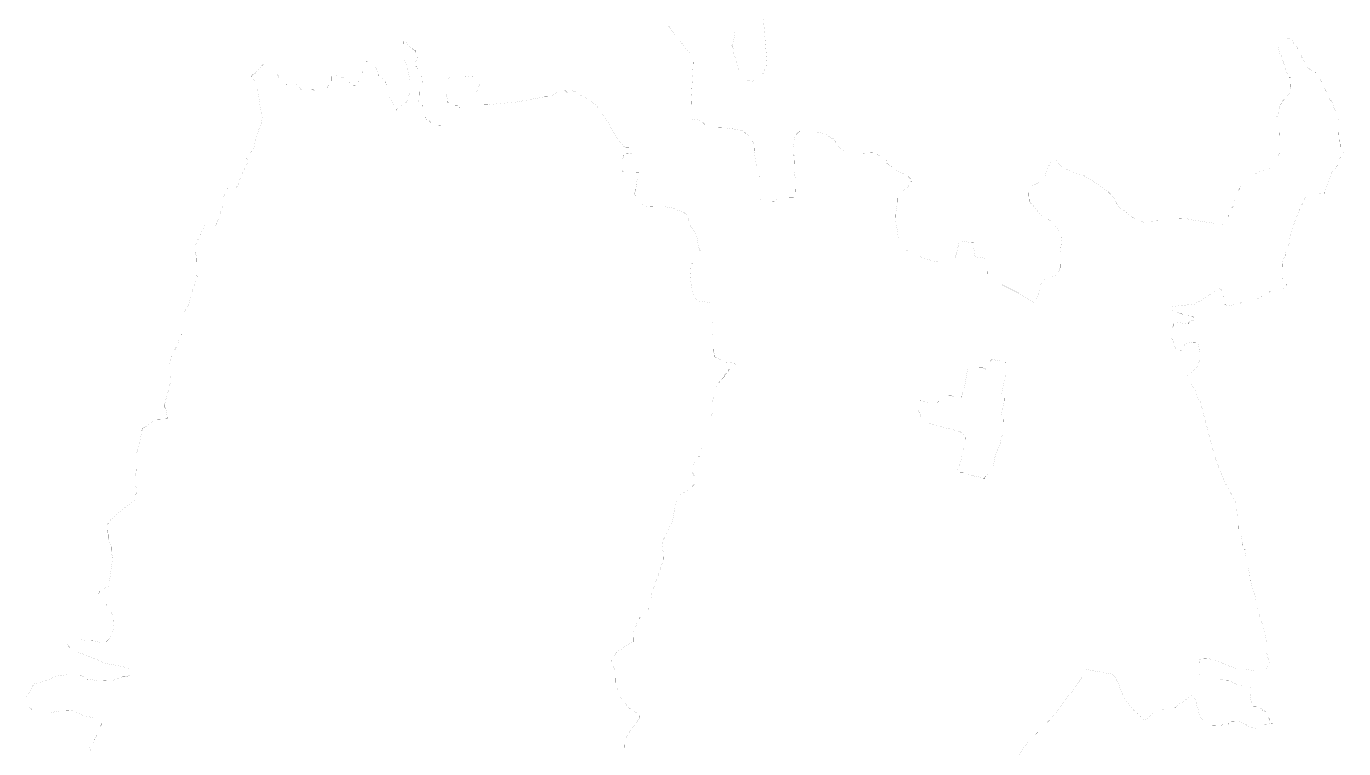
# Model space of a CAD drawing. Header units: metres. Extents: x 264643 to 276801, y 2090546 to 2143845.
# Drawn here: x 268907 to 272593, y 2122848 to 2124870 of the extents above; entities that cross this region are included whole.
import ezdxf

# ---------------------------------------------------------------- set-up
doc = ezdxf.new("R2010")
doc.units = ezdxf.units.M
doc.layers.add('HAZARDS LINE', color=1, linetype='Continuous')

msp = doc.modelspace()

# ---------------------------------------------------------------- linework, layer by layer
at = {"layer": 'HAZARDS LINE', "lineweight": 18, "const_width": 0.134}
for points in [[(270890, 2124888.2), (270889.5, 2124852.4), (270885.1, 2124824.6), (270885.1, 2124820.6), (270881, 2124816.7), (270884.9, 2124808.7), (270884.8, 2124804.7), (270884.8, 2124800.7), (270888.6, 2124788.7), (270896.1, 2124760.7), (270899.9, 2124748.7), (270899.9, 2124744.7), (270899.8, 2124740.7), (270903.8, 2124736.7), (270903.7, 2124732.7), (270907.6, 2124728.7), (270911.6, 2124728.6), (270915.5, 2124724.6), (270923.4, 2124720.5), (270935.3, 2124716.3), (270939.3, 2124716.3), (270943.3, 2124720.2), (270951.3, 2124720.1), (270959.3, 2124720), (270963.4, 2124727.9), (270979.8, 2124763.5), (270962.9, 2124970.8)], [(271639.5, 2122770.5), (271708.6, 2122865.1), (271777.3, 2122935.8), (271846.4, 2123026.4), (271874.9, 2123069.7), (271946.4, 2123056.8), (271958.1, 2123040.6), (271981.1, 2122984.6), (272004.6, 2122956.3), (272036.1, 2122928), (272060.2, 2122947.6), (272068.2, 2122947.4), (272072.2, 2122951.4), (272076.2, 2122951.3), (272088.3, 2122959.1), (272096.2, 2122959), (272100.2, 2122954.9), (272108.1, 2122954.8), (272108.2, 2122958.8), (272116.1, 2122958.7), (272120.2, 2122962.6), (272124.2, 2122962.6), (272124.2, 2122966.5), (272168.5, 2122997.7), (272172.5, 2122997.7), (272176.3, 2122989.7), (272180.1, 2122977.7), (272191.5, 2122937.7), (272199.3, 2122925.6), (272199.2, 2122917.6), (272211.1, 2122917.5), (272215, 2122913.4), (272250.9, 2122912.9), (272254.9, 2122916.8), (272270.8, 2122916.6), (272270.9, 2122920.6), (272278.9, 2122924.4), (272298.8, 2122924.2), (272318.6, 2122915.9), (272326.5, 2122911.8), (272346.3, 2122903.5), (272350.4, 2122911.5), (272354.4, 2122911.4), (272358.4, 2122915.3), (272374.3, 2122915.1), (272390.3, 2122918.8), (272394.3, 2122918.8), (272394.4, 2122922.8), (272390.4, 2122922.8), (272386.4, 2122926.9), (272386.5, 2122930.8), (272382.6, 2122934.9), (272382.6, 2122938.9), (272378.7, 2122942.9), (272378.8, 2122946.9), (272374.8, 2122946.9), (272374.9, 2122950.9), (272370.9, 2122955), (272366.9, 2122955), (272367, 2122959), (272363, 2122959.1), (272359.1, 2122963.1), (272351.1, 2122963.2), (272351.2, 2122967.2), (272339.3, 2122967.4), (272335.3, 2122971.4), (272335.4, 2122975.4), (272331.7, 2122995.4), (272335.9, 2123007.2), (272336, 2123019.2), (272332.1, 2123019.3), (272324.1, 2123023.4), (272308.2, 2123023.6), (272284.5, 2123031.9), (272272.6, 2123040), (272264.7, 2123040.1), (272260.7, 2123044.2), (272244.8, 2123040.4), (272212.9, 2123040.9), (272209, 2123044.9), (272201, 2123045.1), (272193.2, 2123053.1), (272189.3, 2123057.2), (272189.4, 2123065.1), (272185.5, 2123073.2), (272185.6, 2123081.1), (272189.7, 2123089), (272189.8, 2123097), (272193.8, 2123096.9), (272201.8, 2123100.8), (272213.8, 2123100.6), (272229.6, 2123096.4), (272273.2, 2123079.9), (272293, 2123071.6), (272320.9, 2123071.2), (272340.7, 2123066.9), (272368.6, 2123066.5), (272372.6, 2123070.4), (272376.6, 2123070.4), (272384.9, 2123090.2), (272381, 2123102.2), (272377.3, 2123118.2), (272377.7, 2123146), (272370.2, 2123178), (272370.3, 2123182), (272351.2, 2123242), (272351.3, 2123246), (272347.4, 2123254), (272347.6, 2123265.9), (272332.4, 2123317.9), (272332.6, 2123329.9), (272328.7, 2123333.9), (272328.8, 2123341.9), (272317.7, 2123397.8), (272317.8, 2123405.8), (272313.8, 2123405.8), (272314, 2123417.8), (272310, 2123417.8), (272310.1, 2123425.8), (272306.4, 2123445.8), (272306.5, 2123453.7), (272302.6, 2123457.8), (272298.7, 2123461.8), (272299.2, 2123493.7), (272295.4, 2123505.7), (272291.6, 2123521.6), (272291.8, 2123537.6), (272284.1, 2123549.6), (272276.3, 2123565.7), (272268.5, 2123577.7), (272264.6, 2123577.8), (272264.7, 2123585.8), (272245.4, 2123629.9), (272230.1, 2123673.9), (272192.4, 2123817.8), (272180.8, 2123837.9), (272177, 2123853.9), (272165.3, 2123870), (272161.4, 2123874), (272157.5, 2123878.1), (272157.5, 2123882), (272153.5, 2123882.1), (272157.7, 2123894), (272157.7, 2123898), (272161.8, 2123901.9), (272165.8, 2123901.8), (272181.9, 2123913.5), (272190.2, 2123937.3), (272190.4, 2123953.2), (272186.8, 2123981.2), (272178.9, 2123985.3), (272167, 2123985.4), (272151, 2123981.7), (272147, 2123981.8), (272150.8, 2123969.8), (272150.8, 2123965.8), (272138.8, 2123965.9), (272138.8, 2123962), (272122.8, 2123962.2), (272122.9, 2123966.2), (272115.3, 2123990.2), (272111.4, 2123998.2), (272111.8, 2124026.1), (272115.9, 2124030), (272116, 2124038), (272120, 2124041.9), (272124, 2124041.8), (272159.8, 2124037.3), (272159.8, 2124041.3), (272163.9, 2124045.2), (272175.9, 2124049), (272179.9, 2124049), (272175.9, 2124053), (272172, 2124057.1), (272168, 2124057.1), (272168.1, 2124061.1), (272160.1, 2124061.2), (272156.1, 2124057.3), (272152.2, 2124061.3), (272144.2, 2124061.4), (272140.3, 2124065.5), (272136.3, 2124065.5), (272128.4, 2124069.6), (272116.5, 2124069.8), (272116.5, 2124073.8), (272112.5, 2124073.9), (272112.7, 2124085.8), (272176.5, 2124092.8), (272220.7, 2124120.1), (272236.8, 2124131.8), (272244.8, 2124135.6), (272252.7, 2124131.5), (272256.7, 2124127.5), (272256.5, 2124115.6), (272260.4, 2124107.5), (272260.1, 2124091.6), (272264.1, 2124091.6), (272264, 2124087.6), (272288, 2124091.2), (272299.9, 2124091), (272300, 2124095), (272304, 2124095), (272312.1, 2124102.8), (272320.1, 2124106.7), (272324.1, 2124110.6), (272328.1, 2124110.5), (272332, 2124106.5), (272344, 2124106.3), (272356, 2124110.1), (272359.9, 2124110.1), (272364, 2124114), (272368, 2124113.9), (272368, 2124117.9), (272372, 2124117.9), (272376, 2124121.8), (272380.1, 2124125.7), (272384.1, 2124125.6), (272388.1, 2124129.6), (272392.1, 2124129.5), (272396.1, 2124133.4), (272416, 2124133.1), (272420, 2124133.1), (272424, 2124133), (272423.9, 2124129), (272424, 2124133), (272432.1, 2124144.9), (272432.2, 2124148.8), (272436.2, 2124152.8), (272432.2, 2124152.8), (272420.5, 2124164.9), (272420.5, 2124168.9), (272420.6, 2124172.9), (272420.7, 2124180.9), (272421.1, 2124208.7), (272429.4, 2124228.5), (272429.5, 2124236.5), (272437.7, 2124252.3), (272441.9, 2124268.2), (272442, 2124276.1), (272458.8, 2124331.6), (272467, 2124351.4), (272487.5, 2124394.9), (272495.6, 2124402.8), (272499.7, 2124406.7), (272503.6, 2124406.7), (272507.6, 2124406.6), (272511.6, 2124406.5), (272515.6, 2124406.5), (272519.6, 2124406.4), (272527.5, 2124402.3), (272531.5, 2124402.3), (272539.4, 2124402.2), (272539.5, 2124406.1), (272560.2, 2124461.6), (272572.4, 2124477.3), (272576.4, 2124481.3), (272576.5, 2124485.2), (272576.5, 2124489.2), (272576.6, 2124493.2), (272580.6, 2124497.1), (272584.7, 2124505), (272588.8, 2124509), (272592.9, 2124516.9), (272592.9, 2124520.9), (272593, 2124524.8), (272589, 2124524.9), (272589.1, 2124528.9), (272589.1, 2124532.9), (272585.1, 2124532.9), (272585.2, 2124536.9), (272585.2, 2124540.9), (272581.3, 2124544.9), (272581.4, 2124548.9), (272581.4, 2124552.9), (272577.5, 2124556.9), (272577.6, 2124560.9), (272577.6, 2124564.9), (272577.7, 2124568.9), (272577.8, 2124576.8), (272577.9, 2124580.8), (272578, 2124588.8), (272578, 2124592.8), (272578.2, 2124604.7), (272578.3, 2124608.7), (272574.5, 2124620.7), (272574.5, 2124624.7), (272566.8, 2124640.7), (272559.1, 2124660.7), (272555.2, 2124664.8), (272539.7, 2124696.9), (272524.3, 2124728.9), (272524.3, 2124732.9), (272516.4, 2124737), (272516.5, 2124741), (272512.5, 2124741.1), (272500.7, 2124749.2), (272492.8, 2124753.3), (272485.1, 2124769.3), (272477.3, 2124781.4), (272473.4, 2124789.4), (272469.5, 2124797.5), (272461.8, 2124813.5), (272454, 2124821.6), (272450.1, 2124829.6), (272446.2, 2124833.6), (272434.3, 2124837.8), (272426.3, 2124837.9), (272418.4, 2124838), (272414.3, 2124830.1), (272410.2, 2124826.2), (272410.1, 2124814.3), (272413.7, 2124794.3), (272417.7, 2124790.2), (272425.3, 2124766.2), (272436.8, 2124734.2), (272440.7, 2124730.2), (272440.6, 2124726.2), (272444.6, 2124726.1), (272444.5, 2124718.2), (272444.4, 2124710.2), (272444.2, 2124698.3), (272448.1, 2124690.2), (272444, 2124686.3), (272444, 2124682.3), (272431.9, 2124674.5), (272431.8, 2124670.6), (272427.8, 2124666.6), (272423.8, 2124662.7), (272419.7, 2124658.8), (272419.7, 2124654.8), (272415.6, 2124650.9), (272411.4, 2124635), (272411.4, 2124631), (272407.2, 2124619.1), (272403.2, 2124615.2), (272399.1, 2124607.3), (272399, 2124603.3), (272403, 2124603.3), (272402.9, 2124599.3), (272402.9, 2124595.3), (272402.8, 2124587.4), (272406.7, 2124583.3), (272406.6, 2124579.3), (272414.5, 2124571.3), (272414.3, 2124559.3), (272414.2, 2124555.3), (272414.2, 2124551.3), (272414.1, 2124547.4), (272414, 2124539.4), (272413.9, 2124535.4), (272413.9, 2124531.4), (272413.8, 2124527.5), (272413.7, 2124519.5), (272413.7, 2124515.5), (272409.6, 2124507.6), (272409.5, 2124503.6), (272405.4, 2124495.7), (272405.3, 2124491.7), (272401.2, 2124483.8), (272401.2, 2124479.8), (272393.2, 2124476), (272385.1, 2124472.1), (272381.2, 2124472.2), (272373.1, 2124468.3), (272369.2, 2124468.4), (272361.1, 2124464.5), (272357.2, 2124464.6), (272353.1, 2124460.6), (272345.1, 2124456.8), (272341.1, 2124456.8), (272333.1, 2124453), (272329.1, 2124449), (272325, 2124445.1), (272321, 2124445.2), (272316.9, 2124437.3), (272313, 2124437.3), (272308.9, 2124433.4), (272308.9, 2124429.4), (272304.8, 2124425.5), (272304.8, 2124421.5), (272300.7, 2124417.6), (272300.7, 2124413.6), (272296.6, 2124409.7), (272296.6, 2124405.7), (272292.5, 2124397.8), (272292.4, 2124393.8), (272288.3, 2124385.9), (272284.2, 2124374), (272284, 2124366.1), (272280, 2124362.1), (272280, 2124358.2), (272279.8, 2124350.2), (272275.9, 2124350.3), (272271.8, 2124342.3), (272271.6, 2124334.4), (272267.6, 2124330.5), (272263.6, 2124326.5), (272263.5, 2124322.6), (272259.5, 2124318.6), (272255.4, 2124314.7), (272251.4, 2124314.8), (272247.5, 2124318.8), (272243.5, 2124318.9), (272231.6, 2124319), (272172, 2124327.9), (272152.1, 2124332.1), (272124.3, 2124332.6), (272112.3, 2124332.7), (272096.4, 2124333), (272088.4, 2124329.1), (272076.4, 2124329.3), (272068.4, 2124325.4), (272060.5, 2124325.5), (272052.4, 2124321.7), (272044.5, 2124321.8), (272040.5, 2124321.8), (272032.5, 2124321.9), (272020.7, 2124326.1), (271996.9, 2124338.4), (271973.3, 2124358.7), (271961.5, 2124366.8), (271953.8, 2124382.8), (271946, 2124394.9), (271934.2, 2124407), (271894.8, 2124435.5), (271867.2, 2124451.8), (271839.4, 2124460.2), (271819.7, 2124468.4), (271807.8, 2124476.6), (271799.9, 2124480.7), (271788.2, 2124496.8), (271784.2, 2124496.8), (271780.3, 2124496.9), (271776.3, 2124496.9), (271772.2, 2124493), (271772.2, 2124489), (271759.8, 2124461.3), (271755.6, 2124445.5), (271755.6, 2124441.5), (271747.5, 2124437.6), (271735.5, 2124429.8), (271715.5, 2124422.2), (271715.4, 2124418.2), (271711.4, 2124414.3), (271711.3, 2124410.3), (271711.2, 2124402.3), (271711.1, 2124394.4), (271715, 2124390.3), (271714.9, 2124382.4), (271714.8, 2124378.4), (271718.7, 2124374.3), (271750.1, 2124338), (271773.8, 2124325.7), (271781.7, 2124321.6), (271785.5, 2124313.6), (271797.2, 2124293.5), (271805, 2124285.5), (271800.4, 2124237.7), (271799.9, 2124209.9), (271799.7, 2124193.9), (271795.6, 2124182), (271791.5, 2124178.1), (271791.5, 2124174.1), (271771.4, 2124166.5), (271763.5, 2124166.6), (271759.5, 2124166.6), (271755.5, 2124162.7), (271751.4, 2124154.8), (271747.3, 2124150.9), (271743.2, 2124143), (271743, 2124131), (271730.6, 2124099.4), (271730.6, 2124095.4), (271683.2, 2124123.9), (271592.3, 2124169.1), (271592.4, 2124173.1), (271592.4, 2124177), (271596.4, 2124177), (271596.4, 2124181), (271596.5, 2124185), (271596.6, 2124188.9), (271596.6, 2124192.9), (271596.9, 2124208.8), (271597, 2124216.8), (271593, 2124220.8), (271561.3, 2124225.3), (271557.7, 2124253.2), (271561.7, 2124257.1), (271557.7, 2124257.2), (271557.8, 2124261.2), (271557.9, 2124265.2), (271549.9, 2124265.3), (271522.1, 2124269.7), (271518.1, 2124269.7), (271509.6, 2124234), (271505.5, 2124222.1), (271505.4, 2124218.1), (271501.4, 2124214.2), (271497.3, 2124210.3), (271493.3, 2124210.4), (271457.5, 2124210.9), (271421.8, 2124219.4), (271402, 2124227.6), (271390.1, 2124227.8), (271386.1, 2124231.8), (271382.2, 2124231.9), (271378.2, 2124235.9), (271374.3, 2124240), (271370.4, 2124244), (271366.4, 2124244.1), (271362.5, 2124248.1), (271358.5, 2124248.2), (271354.6, 2124252.2), (271350.7, 2124260.2), (271350.8, 2124264.2), (271346.9, 2124268.3), (271347, 2124276.2), (271343.4, 2124304.1), (271339.7, 2124324.1), (271340.1, 2124352), (271344.5, 2124375.8), (271344.6, 2124387.8), (271344.7, 2124391.7), (271348.7, 2124395.7), (271348.8, 2124399.7), (271352.8, 2124403.6), (271360.9, 2124411.4), (271373, 2124419.2), (271377.1, 2124427.1), (271381.1, 2124431), (271381.2, 2124435), (271385.1, 2124435), (271385.2, 2124438.9), (271385.3, 2124442.9), (271381.3, 2124443), (271369.5, 2124455.1), (271357.6, 2124459.3), (271337.8, 2124467.5), (271333.9, 2124471.6), (271330, 2124475.6), (271326.1, 2124479.6), (271318.2, 2124483.7), (271314.2, 2124487.8), (271314.4, 2124495.7), (271310.4, 2124495.8), (271306.4, 2124499.8), (271302.5, 2124503.9), (271294.6, 2124508), (271286.7, 2124512.1), (271282.7, 2124512.1), (271278.8, 2124512.2), (271274.8, 2124516.2), (271266.9, 2124516.3), (271258.9, 2124516.5), (271254.9, 2124516.5), (271246.9, 2124512.7), (271235, 2124512.8), (271227, 2124512.9), (271223, 2124513), (271215.1, 2124513.1), (271207.1, 2124513.2), (271203.1, 2124513.3), (271195.3, 2124521.4), (271179.5, 2124533.5), (271171.7, 2124545.6), (271167.9, 2124553.6), (271160, 2124557.7), (271148.1, 2124565.9), (271136.2, 2124570), (271120.4, 2124574.2), (271100.5, 2124574.5), (271080.6, 2124574.8), (271072.6, 2124574.9), (271068.6, 2124575), (271064.6, 2124571.1), (271060.5, 2124567.1), (271056.5, 2124559.2), (271052.1, 2124531.4), (271051.9, 2124523.5), (271051.9, 2124519.5), (271051.8, 2124515.5), (271051.8, 2124511.5), (271055.7, 2124507.5), (271055.5, 2124495.5), (271055.4, 2124487.6), (271055.1, 2124467.7), (271055.1, 2124463.7), (271058.7, 2124443.7), (271058.5, 2124427.8), (271058.5, 2124423.8), (271058.3, 2124415.8), (271058, 2124395.9), (271058, 2124392), (271050, 2124392.1), (271038.1, 2124392.2), (271022.2, 2124392.5), (271018.2, 2124392.5), (271014.2, 2124392.6), (271010.2, 2124388.7), (271006.2, 2124388.7), (271006.1, 2124384.7), (271002.1, 2124384.8), (271002.1, 2124380.8), (270998.1, 2124380.9), (270994.1, 2124380.9), (270990.1, 2124377), (270986.1, 2124377.1), (270982.1, 2124377.1), (270974.2, 2124381.2), (270970.2, 2124381.3), (270962.3, 2124385.4), (270958.5, 2124393.4), (270958.5, 2124397.4), (270958.6, 2124405.4), (270958.7, 2124409.3), (270962.7, 2124413.3), (270962.8, 2124417.2), (270962.8, 2124421.2), (270962.9, 2124425.2), (270963, 2124429.2), (270959, 2124433.2), (270959.2, 2124445.2), (270959.3, 2124449.2), (270951.5, 2124465.2), (270951.6, 2124469.2), (270951.7, 2124473.2), (270951.7, 2124477.1), (270947.9, 2124485.2), (270944.3, 2124517.1), (270944.6, 2124537), (270936.9, 2124553), (270933, 2124561), (270921.2, 2124569.2), (270913.4, 2124577.3), (270897.5, 2124581.5), (270861.7, 2124586), (270825.9, 2124586.5), (270814, 2124586.7), (270810, 2124590.7), (270802.2, 2124598.8), (270794.3, 2124606.9), (270766.5, 2124611.3), (270767.3, 2124663), (270772.8, 2124766.5), (270772.8, 2124770.5), (270768.9, 2124774.5), (270769, 2124782.5), (270761.3, 2124798.5), (270733.9, 2124830.8), (270706.6, 2124867), (270698.8, 2124883.1)], [(270585.4, 2122841.7), (270581.5, 2122849.7), (270581.6, 2122857.7), (270581.7, 2122861.6), (270581.8, 2122869.6), (270585.9, 2122881.5), (270594.1, 2122893.3), (270618.5, 2122928.8), (270622.5, 2122932.7), (270622.6, 2122936.7), (270622.6, 2122940.7), (270618.7, 2122944.7), (270614.8, 2122948.8), (270606.9, 2122952.9), (270603, 2122956.9), (270595.1, 2122961), (270587.2, 2122965.1), (270583.4, 2122977.1), (270579.4, 2122981.2), (270571.6, 2122989.2), (270567.7, 2122997.3), (270563.8, 2123001.3), (270560, 2123013.3), (270560.1, 2123017.3), (270556.2, 2123025.3), (270556.3, 2123029.3), (270556.4, 2123041.2), (270556.5, 2123049.2), (270556.6, 2123053.2), (270556.7, 2123057.2), (270549, 2123081.2), (270545.2, 2123093.2), (270545.3, 2123097.1), (270545.4, 2123101.1), (270549.4, 2123105.1), (270553.4, 2123109), (270557.5, 2123116.9), (270573.6, 2123128.6), (270605.8, 2123148), (270605.8, 2123152), (270605.9, 2123156), (270605.9, 2123160), (270606, 2123164), (270606.1, 2123167.9), (270606.2, 2123175.9), (270618.6, 2123207.6), (270622.6, 2123211.5), (270622.7, 2123215.5), (270626.7, 2123215.4), (270630.6, 2123215.4), (270634.6, 2123215.3), (270638.6, 2123215.3), (270642.6, 2123215.2), (270642.6, 2123219.2), (270642.8, 2123227.1), (270642.8, 2123231.1), (270646.9, 2123239), (270647, 2123243), (270647.1, 2123251), (270651.2, 2123258.9), (270651.3, 2123262.9), (270655.3, 2123270.8), (270655.5, 2123278.7), (270659.6, 2123290.6), (270663.8, 2123302.5), (270684.6, 2123361.9), (270688.8, 2123377.8), (270689.1, 2123397.7), (270685.4, 2123417.7), (270685.4, 2123421.7), (270689.6, 2123433.6), (270697.8, 2123449.4), (270701.9, 2123461.3), (270714.2, 2123481), (270722.8, 2123528.7), (270727, 2123544.5), (270731.1, 2123552.4), (270731.2, 2123556.4), (270759.3, 2123571.9), (270779.5, 2123591.5), (270779.6, 2123599.5), (270779.7, 2123603.5), (270775.7, 2123607.5), (270775.8, 2123611.5), (270771.9, 2123619.5), (270772.2, 2123635.5), (270776.4, 2123651.3), (270776.4, 2123655.3), (270780.5, 2123659.2), (270780.5, 2123663.2), (270784.5, 2123663.2), (270788.6, 2123667.1), (270792.5, 2123667), (270792.6, 2123671), (270792.7, 2123679), (270796.9, 2123690.9), (270800.9, 2123694.8), (270805, 2123698.7), (270809.1, 2123706.6), (270813.1, 2123714.5), (270813.2, 2123718.5), (270817.3, 2123726.4), (270817.4, 2123730.4), (270817.5, 2123738.3), (270817.5, 2123742.3), (270821.6, 2123746.3), (270821.6, 2123750.2), (270817.7, 2123754.3), (270817.8, 2123758.3), (270817.8, 2123762.2), (270817.9, 2123766.2), (270817.9, 2123770.2), (270818, 2123774.2), (270822, 2123774.1), (270826.1, 2123786), (270826.2, 2123790), (270826.3, 2123794), (270826.3, 2123798), (270826.4, 2123801.9), (270826.4, 2123805.9), (270826.5, 2123809.9), (270826.5, 2123813.9), (270826.6, 2123817.9), (270830.9, 2123837.7), (270830.9, 2123841.7), (270831, 2123845.7), (270831.1, 2123849.7), (270839.2, 2123861.5), (270839.2, 2123865.5), (270843.3, 2123869.4), (270843.3, 2123873.4), (270847.3, 2123873.3), (270847.4, 2123877.3), (270851.4, 2123877.2), (270851.4, 2123881.2), (270855.5, 2123885.1), (270859.5, 2123889.1), (270859.6, 2123893.1), (270871.7, 2123904.8), (270871.7, 2123908.8), (270875.7, 2123908.7), (270879.7, 2123908.7), (270883.7, 2123912.6), (270887.7, 2123912.6), (270887.8, 2123916.5), (270891.8, 2123916.5), (270891.8, 2123920.5), (270888, 2123928.5), (270888, 2123932.5), (270884, 2123932.5), (270876, 2123928.7), (270868, 2123928.8), (270852.2, 2123937), (270840.4, 2123941.1), (270832.5, 2123945.2), (270832.6, 2123953.2), (270828.7, 2123961.2), (270828.8, 2123965.2), (270829.2, 2123993.1), (270825.4, 2124009), (270825.5, 2124017), (270825.7, 2124029), (270825.9, 2124040.9), (270830, 2124052.8), (270830.2, 2124060.7), (270830.3, 2124072.7), (270830.5, 2124084.6), (270826.6, 2124092.7), (270822.7, 2124096.7), (270790.9, 2124101.1), (270779.1, 2124109.3), (270775.1, 2124109.3), (270775.2, 2124113.3), (270767.6, 2124141.3), (270764.2, 2124181.2), (270764.3, 2124189.2), (270764.4, 2124193.1), (270768.5, 2124201), (270768.6, 2124205), (270772.6, 2124208.9), (270780.6, 2124212.8), (270788.6, 2124212.7), (270792.7, 2124220.6), (270792.7, 2124224.6), (270792.8, 2124228.6), (270792.8, 2124232.5), (270793, 2124240.5), (270789.1, 2124248.5), (270785.4, 2124268.5), (270781.7, 2124288.5), (270766.1, 2124308.6), (270758.5, 2124332.6), (270754.7, 2124344.6), (270746.8, 2124348.7), (270727, 2124357), (270719.1, 2124361.1), (270691.3, 2124365.5), (270667.4, 2124365.8), (270643.5, 2124366.2), (270631.6, 2124370.3), (270619.8, 2124378.4), (270615.9, 2124386.5), (270612, 2124394.5), (270608.2, 2124402.5), (270612.3, 2124410.4), (270612.3, 2124414.4), (270616.8, 2124446.2), (270620.9, 2124458.1), (270621, 2124462.1), (270617, 2124462.1), (270585.2, 2124462.6), (270577.2, 2124462.7), (270573.3, 2124466.7), (270573.3, 2124470.7), (270573.5, 2124478.7), (270573.6, 2124490.6), (270577.8, 2124506.5), (270577.9, 2124510.5), (270585.9, 2124514.3), (270589.9, 2124514.3), (270597.9, 2124514.2), (270609.9, 2124518), (270613.9, 2124517.9), (270613.9, 2124521.9), (270614, 2124525.9), (270610, 2124529.9), (270582.2, 2124530.3), (270578.3, 2124534.4), (270578.3, 2124538.4), (270574.3, 2124538.4), (270562.6, 2124554.5), (270543.2, 2124586.7), (270516, 2124630.9), (270508.1, 2124638.9), (270500.3, 2124651), (270480.6, 2124663.2), (270464.8, 2124675.4), (270453, 2124679.6), (270449, 2124683.6), (270441.1, 2124687.7), (270429.2, 2124691.9), (270425.3, 2124691.9), (270425.2, 2124688), (270425.1, 2124684), (270421.2, 2124684), (270417.2, 2124688.1), (270413.3, 2124692.1), (270401.4, 2124692.3), (270397.4, 2124692.3), (270397.3, 2124688.4), (270393.4, 2124688.4), (270373.2, 2124672.8), (270369.2, 2124672.8), (270369.2, 2124668.9), (270369.2, 2124672.8), (270365.3, 2124672.9), (270361.3, 2124673), (270357.3, 2124673), (270277.4, 2124658.3), (270201.7, 2124651.4), (270177.8, 2124651.7), (270169.9, 2124655.8), (270165.9, 2124655.9), (270166, 2124659.9), (270166.1, 2124671.8), (270166.2, 2124675.8), (270166.3, 2124683.8), (270170.5, 2124695.7), (270178.8, 2124719.4), (270178.9, 2124727.4), (270179, 2124731.4), (270175, 2124731.4), (270163, 2124731.6), (270127.1, 2124728.2), (270095.3, 2124728.6), (270087.3, 2124724.8), (270083.2, 2124720.8), (270083.2, 2124716.8), (270083, 2124704.9), (270082.8, 2124689), (270082.7, 2124685), (270082.6, 2124677), (270086.3, 2124661), (270086.3, 2124657.1), (270090.3, 2124657), (270090.2, 2124653), (270090.2, 2124649), (270094.1, 2124649), (270110.1, 2124648.7), (270114, 2124648.7), (270114, 2124644.7), (270118, 2124644.7), (270117.9, 2124640.7), (270117.8, 2124636.7), (270117.7, 2124628.7), (270117.6, 2124620.8), (270117.6, 2124616.8), (270117.5, 2124612.8), (270117.4, 2124608.8), (270117.4, 2124604.8), (270117.3, 2124596.9), (270113.2, 2124592.9), (270109.2, 2124593), (270101.3, 2124593.1), (270081.4, 2124593.4), (270077.4, 2124593.5), (270073.4, 2124593.5), (270065.5, 2124593.6), (270061.5, 2124593.7), (270057.5, 2124593.8), (270053.6, 2124597.8), (270049.6, 2124597.9), (270045.7, 2124601.9), (270037.7, 2124602), (270033.8, 2124606.1), (270029.8, 2124606.1), (270025.9, 2124610.2), (270025.9, 2124614.1), (270022, 2124614.2), (270022, 2124618.2), (270018, 2124618.2), (270014, 2124618.3), (270010.1, 2124618.4), (270010.1, 2124622.3), (270010.2, 2124626.3), (270014.2, 2124630.2), (270014.3, 2124634.2), (270018.3, 2124634.2), (270018.3, 2124638.1), (270018.4, 2124642.1), (270014.5, 2124646.2), (270014.5, 2124650.1), (270006.7, 2124658.2), (270002.7, 2124662.3), (270002.8, 2124666.2), (270006.9, 2124674.2), (270007, 2124682.1), (270007.2, 2124698), (270007.3, 2124702), (270011.3, 2124705.9), (270011.4, 2124709.9), (270011.5, 2124713.9), (270015.4, 2124713.9), (270015.5, 2124717.8), (270015.6, 2124721.8), (270015.6, 2124725.8), (270015.7, 2124729.8), (270011.7, 2124729.8), (270011.8, 2124733.8), (270007.8, 2124737.9), (270003.9, 2124741.9), (270004, 2124745.9), (270000.1, 2124753.9), (270000.2, 2124757.9), (269996.2, 2124757.9), (269996.2, 2124761.9), (269996.3, 2124765.9), (269996.4, 2124769.9), (270000.5, 2124781.8), (270000.6, 2124785.8), (270000.6, 2124789.7), (270000.7, 2124793.7), (269996.8, 2124797.8), (269996.8, 2124801.7), (269992.8, 2124801.8), (269988.9, 2124805.8), (269985, 2124809.9), (269981, 2124809.9), (269969.3, 2124826), (269969.4, 2124830), (269965.4, 2124830.1), (269961.4, 2124830.1), (269961.3, 2124826.2), (269957.4, 2124826.2), (269961.3, 2124826.2), (269961.2, 2124818.2), (269961.2, 2124814.2), (269960.9, 2124798.3), (269960.9, 2124794.3), (269960.8, 2124786.3), (269960.7, 2124782.4), (269964.6, 2124778.3), (269972.3, 2124758.3), (269976, 2124742.3), (269979.7, 2124718.4), (269979.4, 2124698.5), (269979.1, 2124682.5), (269975, 2124670.6), (269970.8, 2124658.7), (269958.8, 2124651), (269942.7, 2124639.2), (269942.6, 2124635.3), (269938.6, 2124635.3), (269938.7, 2124639.3), (269934.8, 2124643.3), (269934.8, 2124647.3), (269934.9, 2124651.3), (269923.2, 2124671.4), (269923.3, 2124675.4), (269923.4, 2124679.4), (269923.4, 2124683.3), (269923.5, 2124687.3), (269923.5, 2124691.3), (269923.6, 2124695.3), (269919.7, 2124699.3), (269919.7, 2124703.3), (269915.7, 2124703.4), (269915.8, 2124707.3), (269911.9, 2124711.4), (269911.9, 2124715.4), (269908, 2124715.4), (269908, 2124719.4), (269904, 2124719.5), (269904.1, 2124723.4), (269900.1, 2124723.5), (269896.1, 2124723.6), (269896.2, 2124727.5), (269892.3, 2124731.6), (269892.3, 2124735.6), (269888.3, 2124735.6), (269888.4, 2124739.6), (269888.5, 2124743.6), (269884.7, 2124755.6), (269884.7, 2124759.6), (269880.8, 2124763.6), (269880.8, 2124767.6), (269876.9, 2124771.6), (269873, 2124775.7), (269869, 2124775.7), (269865, 2124775.8), (269861.1, 2124775.8), (269861, 2124771.9), (269857, 2124771.9), (269857, 2124767.9), (269852.9, 2124760), (269848.8, 2124756.1), (269848.7, 2124748.2), (269848.6, 2124744.2), (269844.5, 2124736.3), (269844.4, 2124728.3), (269844.4, 2124724.3), (269836.3, 2124716.5), (269836.2, 2124712.5), (269832.2, 2124708.6), (269832.1, 2124704.6), (269828.2, 2124704.6), (269824.2, 2124704.7), (269820.2, 2124704.8), (269820.3, 2124708.7), (269812.4, 2124712.8), (269808.4, 2124716.9), (269800.5, 2124717), (269796.6, 2124725), (269772.8, 2124733.3), (269764.9, 2124737.4), (269760.9, 2124733.5), (269760.8, 2124729.5), (269760.8, 2124725.5), (269760.7, 2124721.6), (269760.7, 2124717.6), (269760.6, 2124713.6), (269756.6, 2124713.7), (269752.6, 2124709.7), (269752.5, 2124705.8), (269748.4, 2124697.8), (269744.4, 2124697.9), (269744.4, 2124693.9), (269740.4, 2124694), (269736.4, 2124694), (269728.4, 2124690.2), (269724.4, 2124690.2), (269720.4, 2124690.3), (269720.4, 2124686.3), (269716.4, 2124686.4), (269712.4, 2124686.4), (269712.5, 2124690.4), (269708.6, 2124694.4), (269704.6, 2124694.5), (269700.6, 2124694.6), (269696.6, 2124694.6), (269692.6, 2124694.7), (269688.6, 2124690.8), (269684.6, 2124690.8), (269680.6, 2124690.9), (269676.6, 2124690.9), (269672.8, 2124699), (269661, 2124707.1), (269657, 2124707.1), (269649, 2124703.3), (269641, 2124703.4), (269637.1, 2124707.4), (269633.1, 2124707.5), (269629.2, 2124711.5), (269613.5, 2124727.7), (269609.6, 2124735.7), (269601.7, 2124739.8), (269601.8, 2124747.8), (269601.9, 2124751.8), (269602.1, 2124763.7), (269598.1, 2124767.7), (269590.2, 2124767.9), (269582.1, 2124764), (269570.2, 2124764.2), (269566.2, 2124760.2), (269549.9, 2124740.6), (269541.9, 2124736.7), (269537.9, 2124732.8), (269537.8, 2124728.8), (269545.6, 2124716.7), (269553.5, 2124708.7), (269553.3, 2124700.7), (269553.3, 2124696.7), (269557, 2124676.7), (269560.6, 2124648.8), (269568, 2124616.8), (269563.8, 2124597), (269551.4, 2124565.3), (269542.8, 2124525.6), (269538.8, 2124521.7), (269534.7, 2124517.8), (269526.8, 2124517.9), (269526.7, 2124513.9), (269522.7, 2124510), (269522.6, 2124506), (269522.6, 2124502), (269526.4, 2124494), (269526.4, 2124490), (269509.9, 2124454.4), (269501.7, 2124434.6), (269497.5, 2124422.7), (269493.5, 2124418.8), (269485.5, 2124418.9), (269481.6, 2124423), (269473.6, 2124423.1), (269473.6, 2124419.1), (269469.5, 2124415.2), (269465.4, 2124407.3), (269461.3, 2124399.4), (269457.2, 2124387.5), (269456.9, 2124367.6), (269440.3, 2124320), (269436.2, 2124312.1), (269432.2, 2124312.2), (269424.3, 2124316.3), (269416.3, 2124316.4), (269416.4, 2124320.4), (269408.4, 2124320.5), (269396.1, 2124292.8), (269379.6, 2124257.2), (269379.6, 2124253.2), (269379.4, 2124245.2), (269379.3, 2124237.3), (269383.1, 2124225.3), (269383, 2124217.3), (269382.9, 2124209.3), (269378.9, 2124205.4), (269378.7, 2124197.5), (269378.6, 2124189.5), (269382.5, 2124181.5), (269382.4, 2124173.5), (269386.3, 2124169.5), (269386.2, 2124161.5), (269382.1, 2124157.6), (269373.9, 2124137.8), (269365.6, 2124114), (269361.3, 2124090.2), (269353.1, 2124078.4), (269349, 2124070.5), (269344.9, 2124062.5), (269344.9, 2124058.6), (269340.8, 2124054.6), (269340.8, 2124050.7), (269340.4, 2124022.8), (269340.1, 2124006.9), (269336, 2123999), (269331.8, 2123983.1), (269311.3, 2123943.6), (269307.1, 2123923.7), (269306.9, 2123911.8), (269306.8, 2123903.8), (269306.6, 2123895.8), (269310.5, 2123887.8), (269310.4, 2123879.9), (269310.3, 2123875.9), (269301.8, 2123840.2), (269293.5, 2123812.4), (269293.4, 2123808.4), (269293.4, 2123804.4), (269297.3, 2123800.4), (269300.9, 2123776.4), (269300.9, 2123772.5), (269296.9, 2123772.5), (269296.8, 2123768.5), (269272.9, 2123768.9), (269269, 2123768.9), (269260.9, 2123765.1), (269240.8, 2123749.4), (269232.8, 2123745.6), (269232.7, 2123741.6), (269228.7, 2123737.7), (269228.6, 2123729.7), (269224.3, 2123709.9), (269220, 2123690), (269215.9, 2123678.1), (269215.1, 2123626.4), (269210.9, 2123610.5), (269210.6, 2123590.6), (269214.4, 2123578.6), (269214.2, 2123562.7), (269210.1, 2123554.8), (269209.9, 2123542.8), (269201.9, 2123538.9), (269141.4, 2123488.1), (269137.3, 2123480.1), (269133.3, 2123476.2), (269133.2, 2123468.3), (269133, 2123456.3), (269136.8, 2123448.3), (269136.7, 2123436.3), (269144.3, 2123416.3), (269144.1, 2123400.4), (269147.9, 2123384.4), (269147.7, 2123376.4), (269138.8, 2123312.9), (269138.7, 2123304.9), (269118.6, 2123293.2), (269114.6, 2123289.3), (269110.6, 2123289.4), (269110.6, 2123285.4), (269106.5, 2123277.5), (269106.4, 2123273.5), (269106.4, 2123269.5), (269110.3, 2123265.5), (269110.2, 2123261.5), (269114.1, 2123257.5), (269122, 2123253.4), (269130, 2123253.2), (269133.9, 2123245.2), (269137.7, 2123237.2), (269145.6, 2123229.1), (269149.4, 2123217.1), (269149.3, 2123209.2), (269153.1, 2123201.1), (269148.8, 2123177.3), (269148.7, 2123169.3), (269144.7, 2123165.4), (269136.5, 2123153.6), (269132.5, 2123149.7), (269128.4, 2123145.7), (269112.5, 2123146), (269092.7, 2123150.2), (269072.8, 2123150.5), (269056.9, 2123154.8), (269049, 2123158.8), (269033.1, 2123159.1), (269025, 2123155.2), (269021, 2123151.3), (269020.9, 2123143.3), (269024.8, 2123135.3), (269028.7, 2123131.3), (269032.6, 2123127.2), (269036.5, 2123123.2), (269044.4, 2123119.1), (269060.3, 2123114.9), (269092, 2123102.5), (269131.5, 2123086), (269159.4, 2123081.6), (269179.2, 2123077.3), (269195.1, 2123073.1), (269199, 2123073), (269199, 2123069), (269198.9, 2123065.1), (269198.8, 2123057.1), (269194.8, 2123053.2), (269186.8, 2123049.3), (269174.8, 2123049.5), (269146.8, 2123037.9), (269114.9, 2123038.4), (269107, 2123038.5), (269079.2, 2123042.9), (269075.2, 2123043), (269063.3, 2123051.1), (269055.4, 2123055.2), (269047.5, 2123055.3), (269035.5, 2123055.5), (269031.6, 2123055.6), (269023.6, 2123055.7), (268995.7, 2123052.1), (268943.6, 2123032.9), (268927.6, 2123029.2), (268923.5, 2123021.3), (268907.2, 2122993.7), (268907, 2122981.7), (268906.9, 2122973.7), (268910.8, 2122969.7), (268910.8, 2122965.7), (268918.7, 2122961.6), (268922.6, 2122957.6), (268930.5, 2122953.5), (268938.5, 2122953.4), (268946.4, 2122949.3), (268954.3, 2122949.2), (268962.3, 2122949), (268974.2, 2122948.9), (269010.2, 2122956.3), (269022.1, 2122956.1), (269030.1, 2122956), (269046, 2122951.8), (269065.7, 2122939.6), (269073.7, 2122939.4), (269093.5, 2122935.2), (269105.4, 2122935), (269109.4, 2122931), (269113.3, 2122926.9), (269113.2, 2122922.9), (269117.2, 2122918.9), (269117.1, 2122914.9), (269113.1, 2122911), (269112.9, 2122903), (269108.8, 2122895.1), (269104.7, 2122887.2), (269100.7, 2122879.3), (269096.6, 2122875.4), (269096.5, 2122867.4), (269092.5, 2122863.5), (269088.4, 2122859.6), (269088.4, 2122855.6), (269084.3, 2122851.7), (269088.1, 2122835.7)]]:
    msp.add_lwpolyline(points, dxfattribs=at)
msp.add_lwpolyline([(271608.8, 2123937.9), (271604.8, 2123933.9), (271604.7, 2123929.9), (271600.7, 2123926), (271600.5, 2123910.1), (271596.5, 2123910.2), (271592.5, 2123910.2), (271584.6, 2123914.3), (271568.7, 2123914.5), (271556.7, 2123914.7), (271544.8, 2123914.9), (271544.7, 2123910.9), (271540.7, 2123911), (271532, 2123859.3), (271523.7, 2123835.5), (271523.6, 2123831.6), (271519.7, 2123831.6), (271515.7, 2123831.7), (271507.7, 2123831.8), (271495.8, 2123836), (271483.9, 2123836.1), (271479.9, 2123836.2), (271475.9, 2123836.2), (271471.9, 2123832.3), (271467.9, 2123828.4), (271455.7, 2123816.6), (271451.8, 2123816.7), (271447.8, 2123816.7), (271443.8, 2123816.8), (271439.8, 2123816.9), (271435.8, 2123816.9), (271416, 2123821.2), (271412.1, 2123825.2), (271408.1, 2123825.3), (271408, 2123821.3), (271404, 2123821.4), (271404, 2123817.4), (271403.9, 2123813.4), (271399.9, 2123809.5), (271399.8, 2123801.5), (271407.5, 2123785.5), (271411.3, 2123773.5), (271419.2, 2123769.4), (271423.1, 2123765.3), (271427.1, 2123761.3), (271454.8, 2123752.9), (271502.4, 2123740.3), (271518.3, 2123736.1), (271526.2, 2123732), (271530.1, 2123727.9), (271530, 2123723.9), (271534, 2123719.9), (271533.9, 2123715.9), (271533.8, 2123711.9), (271529.8, 2123708), (271529.5, 2123688.1), (271525.4, 2123680.2), (271525.2, 2123668.3), (271521, 2123648.4), (271516.9, 2123640.5), (271512.7, 2123628.6), (271512.7, 2123624.6), (271516.6, 2123624.6), (271516.6, 2123620.6), (271520.6, 2123620.5), (271536.5, 2123620.3), (271544.4, 2123616.2), (271556.3, 2123612), (271580.1, 2123607.7), (271584, 2123603.7), (271588, 2123603.6), (271588.1, 2123607.6), (271592.1, 2123611.5), (271596.1, 2123611.5), (271596.1, 2123615.4), (271600.2, 2123619.4), (271604.2, 2123623.3), (271604.3, 2123627.3), (271608.4, 2123635.2), (271612.4, 2123635.1), (271616.7, 2123662.9), (271633.3, 2123706.5), (271633.4, 2123710.5), (271637.6, 2123726.4), (271637.6, 2123730.3), (271641.7, 2123734.3), (271641.7, 2123738.2), (271641.9, 2123746.2), (271642.1, 2123766.1), (271642.2, 2123770.1), (271638.2, 2123770.2), (271634.3, 2123774.2), (271634.4, 2123778.2), (271642.9, 2123817.9), (271643, 2123821.9), (271643, 2123825.8), (271643.1, 2123829.8), (271639.1, 2123829.9), (271635.1, 2123829.9), (271635.2, 2123833.9), (271635.3, 2123841.9), (271643.8, 2123881.6), (271648.1, 2123897.5), (271648.1, 2123901.4), (271648.2, 2123905.4), (271648.3, 2123917.4), (271648.4, 2123921.3), (271648.5, 2123925.3), (271648.5, 2123929.3), (271644.5, 2123929.4), (271640.6, 2123929.4), (271632.6, 2123933.5)], close=True, dxfattribs=at)

doc.saveas('drawing.dxf')
